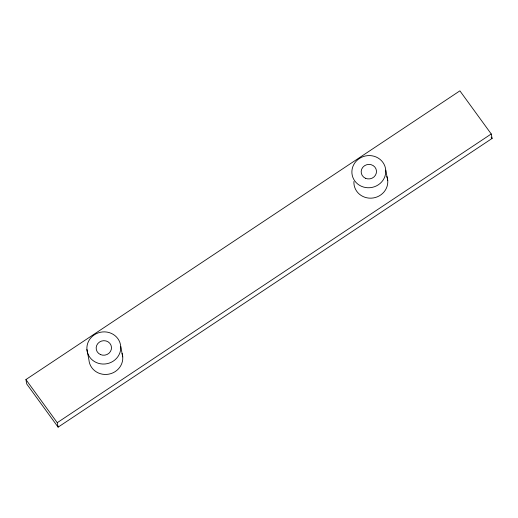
<?xml version="1.0" encoding="UTF-8"?>
<svg xmlns="http://www.w3.org/2000/svg" width="518" height="518" viewBox="0 0 518 518"><rect width="100%" height="100%" fill="white"/><g stroke="black" fill="none" stroke-linecap="round" stroke-linejoin="round"><path stroke-width="0.78" d="M25.9 379.565L459.893 90.851L491.239 133.974L492.1 138.435L58.107 427.149L26.761 384.026L25.9 379.565L57.245 422.688L58.107 427.149M57.245 422.688L491.239 133.974M491.148 137.128L492.1 138.435M385.742 170.15A16.984 16.058 -10.9 0 1 361.46 186.305A16.984 16.058 -10.9 0 1 359.298 158.553A16.984 16.058 -10.9 0 1 385.742 170.15L387.749 180.562M120.733 346.445A16.984 16.058 -10.9 0 1 96.452 362.594A16.984 16.058 -10.9 0 1 94.295 334.842A16.984 16.058 -10.9 0 1 120.733 346.445L122.74 356.857M86.92 349.482L88.928 359.893A16.984 16.058 -10.9 0 0 108.916 374.138A16.984 16.058 -10.9 0 0 122.067 353.418M386.849 176.47A16.984 16.058 -10.9 0 1 373.193 197.973A16.984 16.058 -10.9 0 1 353.917 181.494M365.501 178.283A7.679 7.258 -10.9 0 0 376.476 170.979A7.679 7.258 -10.9 0 0 364.523 165.741A7.679 7.258 -10.9 0 0 365.501 178.283M100.492 354.577A7.679 7.258 -10.9 0 0 111.474 347.274A7.679 7.258 -10.9 0 0 99.521 342.029A7.679 7.258 -10.9 0 0 100.492 354.577"/></g></svg>
